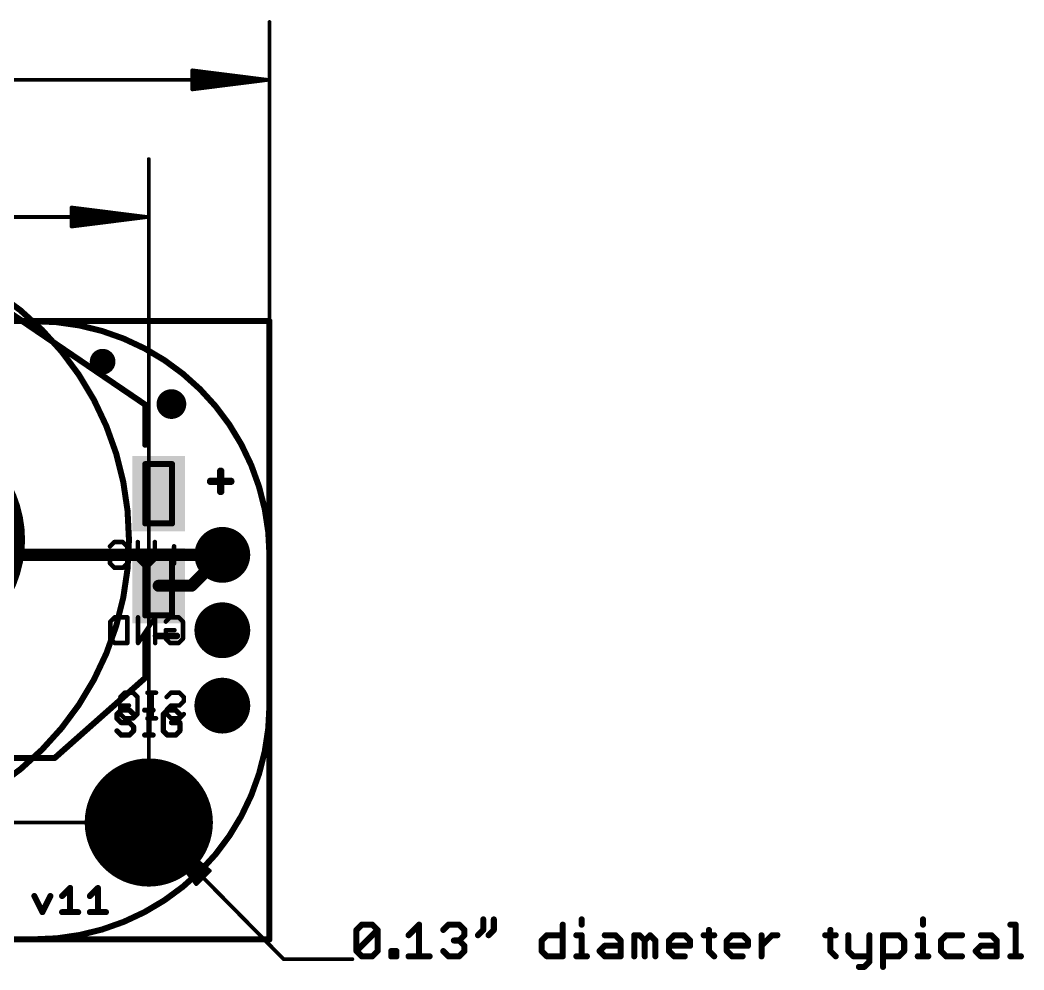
# Model space of a CAD drawing. Extents: x -53 to 61, y -36 to 25.
# Drawn here: x 17.76 to 51.57, y -11.44 to 20.56 of the extents above; entities that cross this region are included whole.
import ezdxf

# ---------------------------------------------------------------- set-up
doc = ezdxf.new("R2010")
doc.units = 0
for name, color, linetype in [('1', 12, 'CONTINUOUS'), ('16', 132, 'CONTINUOUS'), ('17', 110, 'CONTINUOUS'), ('18', 110, 'CONTINUOUS'), ('20', 53, 'CONTINUOUS'), ('21', 41, 'CONTINUOUS'), ('22', 40, 'CONTINUOUS'), ('23', 53, 'CONTINUOUS'), ('47', 253, 'CONTINUOUS'), ('51', 53, 'CONTINUOUS')]:
    doc.layers.add(name, color=color, linetype=linetype)

# ---------------------------------------------------------------- blocks, each defined once
blk = doc.blocks.new('RECT')
blk.add_solid([(-0.5, -0.5), (0.5, -0.5), (-0.5, 0.5), (0.5, 0.5)])
blk = doc.blocks.new('RECT2080000X1280000R100')
at = {"const_width": 4}
blk.add_lwpolyline([(4.5, 0), (4.5, 0, 0.4142), (2.5, 2), (-2.5, 2, 0.4142), (-4.5, 0), (-4.5, 0, 0.4142), (-2.5, -2), (2.5, -2, 0.4142)], format="xyb", close=True, dxfattribs=at)
blk.add_solid([(-2.5254, -0.0254), (2.5254, -0.0254), (-2.5254, 0.0254), (2.5254, 0.0254)])
blk = doc.blocks.new('PIE')
at = {"const_width": 0.5}
blk.add_lwpolyline([(0, -0.25, 1), (0, 0.25, 1), (0, -0.25)], format="xyb", dxfattribs=at)
blk = doc.blocks.new('ROUNDP')
at = {"const_width": 0.5}
blk.add_lwpolyline([(0, -0.25, 1), (0, 0.25, 1), (0, -0.25)], format="xyb", dxfattribs=at)
blk = doc.blocks.new('ROUNDV')
at = {"const_width": 0.5}
blk.add_lwpolyline([(0, -0.25, 1), (0, 0.25, 1), (0, -0.25)], format="xyb", dxfattribs=at)

msp = doc.modelspace()

# ---------------------------------------------------------------- linework, layer by layer
at = {"layer": '1'}
for points, const_width in [([(26.162, 10.414), (-26.162, 10.414)], 0.2032), ([(26.162, -10.414), (26.162, 10.414)], 0.2032), ([(23.5325, 1.498), (24.5745, 2.54)], 0.4064), ([(22.43, 1.498), (23.5325, 1.498)], 0.4064), ([(19.1776, -8.9541), (19.4488, -8.6829)], 0.2032), ([(19.4488, -8.6829), (19.4488, -9.4964)], 0.2032), ([(20.1131, -8.9541), (20.3843, -8.6829)], 0.2032), ([(20.3843, -8.6829), (20.3843, -9.4964)], 0.2032), ([(18.2421, -8.9541), (18.5133, -9.4964)], 0.2032), ([(18.5133, -9.4964), (18.7844, -8.9541)], 0.2032), ([(19.1776, -9.4964), (19.7199, -9.4964)], 0.2032), ([(20.1131, -9.4964), (20.6555, -9.4964)], 0.2032), ([(-26.162, -10.414), (26.162, -10.414)], 0.2032)]:
    msp.add_lwpolyline(points, dxfattribs=dict(at, const_width=const_width))
for points, const_width in [([(26.2128, 10.414, 1), (26.1112, 10.414)], 0.1016), ([(26.162, 10.3632, 1), (26.162, 10.4648)], 0.1016), ([(24.6463, 2.4682, 1), (24.5027, 2.6118)], 0.2032), ([(22.43, 1.5996, 1), (22.43, 1.3964)], 0.2032), ([(23.5325, 1.3964, 1), (23.5325, 1.5996)], 0.2032), ([(23.4607, 1.5698, 1), (23.6043, 1.4262)], 0.2032), ([(19.4996, -8.6829, 1), (19.398, -8.6829)], 0.1016), ([(19.4847, -8.7188, 1), (19.4129, -8.647)], 0.1016), ([(20.4351, -8.6829, 1), (20.3335, -8.6829)], 0.1016), ([(20.4202, -8.7188, 1), (20.3484, -8.647)], 0.1016), ([(18.2875, -8.9314, 1), (18.1967, -8.9768)], 0.1016), ([(18.8299, -8.9768, 1), (18.739, -8.9314)], 0.1016), ([(19.1417, -8.9182, 1), (19.2135, -8.99)], 0.1016), ([(20.0772, -8.9182, 1), (20.1491, -8.99)], 0.1016), ([(18.4678, -9.4737, 1), (18.5587, -9.5191)], 0.1016), ([(18.4678, -9.5191, 1), (18.5587, -9.4737)], 0.1016), ([(19.1776, -9.4456, 1), (19.1776, -9.5472)], 0.1016), ([(19.398, -9.4964, 1), (19.4996, -9.4964)], 0.1016), ([(19.7199, -9.5472, 1), (19.7199, -9.4456)], 0.1016), ([(20.1131, -9.4456, 1), (20.1131, -9.5472)], 0.1016), ([(20.3335, -9.4964, 1), (20.4351, -9.4964)], 0.1016), ([(20.6555, -9.5472, 1), (20.6555, -9.4456)], 0.1016), ([(26.1112, -10.414, 1), (26.2128, -10.414)], 0.1016), ([(26.162, -10.4648, 1), (26.162, -10.3632)], 0.1016)]:
    msp.add_lwpolyline(points, format="xyb", dxfattribs=dict(at, const_width=const_width))
at = {"layer": '16'}
for points, const_width in [([(26.162, 10.414), (-26.162, 10.414)], 0.2032), ([(26.162, -10.414), (26.162, 10.414)], 0.2032), ([(-21.16, 2.54), (24.5745, 2.54)], 0.4064), ([(-26.162, -10.414), (26.162, -10.414)], 0.2032)]:
    msp.add_lwpolyline(points, dxfattribs=dict(at, const_width=const_width))
for points, const_width in [([(26.2128, 10.414, 1), (26.1112, 10.414)], 0.1016), ([(26.162, 10.3632, 1), (26.162, 10.4648)], 0.1016), ([(24.5745, 2.4384, 1), (24.5745, 2.6416)], 0.2032), ([(26.1112, -10.414, 1), (26.2128, -10.414)], 0.1016), ([(26.162, -10.4648, 1), (26.162, -10.3632)], 0.1016)]:
    msp.add_lwpolyline(points, format="xyb", dxfattribs=dict(at, const_width=const_width))
at = {"layer": '20', "const_width": 0.2032}
for points in [[(-18.2245, 10.414), (18.2245, 10.414)], [(26.162, 2.54), (26.162, -2.54)], [(-18.2245, -10.414), (18.2245, -10.414)]]:
    msp.add_lwpolyline(points, dxfattribs=at)
at = {"layer": '20'}
for points, const_width in [([(26.162, 2.54, 0.4142), (18.2245, 10.414)], 0.2032), ([(18.2243, 10.4648, 1), (18.2247, 10.3632)], 0.1016), ([(18.2245, 10.3632, 1), (18.2245, 10.4648)], 0.1016), ([(26.2128, 2.54, 1), (26.1112, 2.54)], 0.1016), ([(26.1112, 2.5398, 1), (26.2128, 2.5402)], 0.1016), ([(18.2245, -10.414, 0.4142), (26.162, -2.54)], 0.2032), ([(26.2128, -2.5402, 1), (26.1112, -2.5398)], 0.1016), ([(26.1112, -2.54, 1), (26.2128, -2.54)], 0.1016), ([(18.2247, -10.3632, 1), (18.2243, -10.4648)], 0.1016), ([(18.2245, -10.4648, 1), (18.2245, -10.3632)], 0.1016)]:
    msp.add_lwpolyline(points, format="xyb", dxfattribs=dict(at, const_width=const_width))
msp.add_circle((22.098, -6.477), 1.651, dxfattribs=at)
at = {"layer": '21'}
for points, const_width in [([(16.98, 10.998), (21.98, 7.598)], 0.2032), ([(21.98, 7.598), (21.98, 6.248)], 0.2032), ([(24.5193, 5.3559), (24.5193, 4.678)], 0.254), ([(24.1803, 5.0169), (24.8582, 5.0169)], 0.254), ([(21.98, -0.152), (21.98, -1.602)], 0.2032), ([(22.3447, -0.1901), (23.0395, -0.1901)], 0.2286), ([(18.93, -4.302), (21.98, -1.602)], 0.2032), ([(21.1655, -2.6917), (21.0257, -2.8315)], 0.1778), ([(21.4451, -2.6917), (21.1655, -2.6917)], 0.1778), ([(21.585, -2.8315), (21.4451, -2.6917)], 0.1778), ([(21.9612, -2.6917), (22.2408, -2.6917)], 0.1778), ([(22.101, -3.5306), (22.101, -2.6917)], 0.1778), ([(22.7247, -2.6917), (22.5849, -2.8315)], 0.1778), ([(23.0043, -2.6917), (22.7247, -2.6917)], 0.1778), ([(23.1442, -2.8315), (23.0043, -2.6917)], 0.1778), ([(21.0257, -2.8315), (21.0257, -2.9713)], 0.1778), ([(21.0257, -2.9713), (21.1655, -3.1111)], 0.1778), ([(21.1655, -3.1111), (21.4451, -3.1111)], 0.1778), ([(21.4451, -3.1111), (21.585, -3.251)], 0.1778), ([(22.5849, -2.8315), (22.5849, -3.3908)], 0.1778), ([(23.1442, -3.1111), (22.8645, -3.1111)], 0.1778), ([(23.1442, -3.3908), (23.1442, -3.1111)], 0.1778), ([(21.1655, -3.5306), (21.0257, -3.3908)], 0.1778), ([(21.585, -3.3908), (21.4451, -3.5306)], 0.1778), ([(21.585, -3.251), (21.585, -3.3908)], 0.1778), ([(22.5849, -3.3908), (22.7247, -3.5306)], 0.1778), ([(23.0043, -3.5306), (23.1442, -3.3908)], 0.1778), ([(21.4451, -3.5306), (21.1655, -3.5306)], 0.1778), ([(21.9612, -3.5306), (22.2408, -3.5306)], 0.1778), ([(22.7247, -3.5306), (23.0043, -3.5306)], 0.1778), ([(18.93, -4.302), (3.93, -4.302)], 0.2032)]:
    msp.add_lwpolyline(points, dxfattribs=dict(at, const_width=const_width))
for points, const_width in [([(22.0308, 7.598, 1), (21.9292, 7.598)], 0.1016), ([(21.9514, 7.556, 1), (22.0086, 7.64)], 0.1016), ([(21.9292, 6.248, 1), (22.0308, 6.248)], 0.1016), ([(24.5828, 5.3559, 1), (24.4558, 5.3559)], 0.127), ([(24.1803, 5.0804, 1), (24.1803, 4.9534)], 0.127), ([(24.8582, 4.9534, 1), (24.8582, 5.0804)], 0.127), ([(24.4558, 4.678, 1), (24.5828, 4.678)], 0.127), ([(22.0308, -0.152, 1), (21.9292, -0.152)], 0.1016), ([(22.3447, -0.1329, 1), (22.3447, -0.2472)], 0.1143), ([(23.0395, -0.2472, 1), (23.0395, -0.1329)], 0.1143), ([(21.9292, -1.602, 1), (22.0308, -1.602)], 0.1016), ([(22.0137, -1.64, 1), (21.9463, -1.564)], 0.1016), ([(21.1655, -2.6472, 1), (21.1655, -2.7361)], 0.0889), ([(21.1969, -2.7231, 1), (21.1341, -2.6603)], 0.0889), ([(21.4766, -2.6603, 1), (21.4137, -2.7231)], 0.0889), ([(21.4451, -2.7361, 1), (21.4451, -2.6472)], 0.0889), ([(21.9612, -2.6472, 1), (21.9612, -2.7361)], 0.0889), ([(22.1455, -2.6917, 1), (22.0566, -2.6917)], 0.0889), ([(22.2408, -2.7361, 1), (22.2408, -2.6472)], 0.0889), ([(22.7247, -2.6472, 1), (22.7247, -2.7361)], 0.0889), ([(22.7561, -2.7231, 1), (22.6933, -2.6603)], 0.0889), ([(23.0358, -2.6603, 1), (22.9729, -2.7231)], 0.0889), ([(23.0043, -2.7361, 1), (23.0043, -2.6472)], 0.0889), ([(21.0701, -2.8315, 1), (20.9812, -2.8315)], 0.0889), ([(20.9812, -2.9713, 1), (21.0701, -2.9713)], 0.0889), ([(20.9943, -2.8001, 1), (21.0571, -2.8629)], 0.0889), ([(21.0571, -2.9399, 1), (20.9943, -3.0028)], 0.0889), ([(21.1655, -3.0667, 1), (21.1655, -3.1556)], 0.0889), ([(21.1341, -3.1426, 1), (21.1969, -3.0797)], 0.0889), ([(21.4766, -3.0797, 1), (21.4137, -3.1426)], 0.0889), ([(21.4451, -3.1556, 1), (21.4451, -3.0667)], 0.0889), ([(21.5535, -2.8629, 1), (21.6164, -2.8001)], 0.0889), ([(22.6293, -2.8315, 1), (22.5404, -2.8315)], 0.0889), ([(22.5534, -2.8001, 1), (22.6163, -2.8629)], 0.0889), ([(22.8645, -3.0667, 1), (22.8645, -3.1556)], 0.0889), ([(23.1886, -3.1111, 1), (23.0997, -3.1111)], 0.0889), ([(23.1127, -2.8629, 1), (23.1756, -2.8001)], 0.0889), ([(23.1442, -3.1556, 1), (23.1442, -3.0667)], 0.0889), ([(21.0571, -3.3594, 1), (20.9943, -3.4222)], 0.0889), ([(21.6294, -3.251, 1), (21.5405, -3.251)], 0.0889), ([(21.5405, -3.3908, 1), (21.6294, -3.3908)], 0.0889), ([(21.5535, -3.2824, 1), (21.6164, -3.2195)], 0.0889), ([(21.6164, -3.4222, 1), (21.5535, -3.3594)], 0.0889), ([(22.6163, -3.3594, 1), (22.5534, -3.4222)], 0.0889), ([(22.5404, -3.3908, 1), (22.6293, -3.3908)], 0.0889), ([(23.0997, -3.3908, 1), (23.1886, -3.3908)], 0.0889), ([(23.1756, -3.4222, 1), (23.1127, -3.3594)], 0.0889), ([(21.1655, -3.4862, 1), (21.1655, -3.5751)], 0.0889), ([(21.1341, -3.562, 1), (21.1969, -3.4992)], 0.0889), ([(21.4137, -3.4992, 1), (21.4766, -3.562)], 0.0889), ([(21.4451, -3.5751, 1), (21.4451, -3.4862)], 0.0889), ([(21.9612, -3.4862, 1), (21.9612, -3.5751)], 0.0889), ([(22.0566, -3.5306, 1), (22.1455, -3.5306)], 0.0889), ([(22.2408, -3.5751, 1), (22.2408, -3.4862)], 0.0889), ([(22.7247, -3.4862, 1), (22.7247, -3.5751)], 0.0889), ([(22.6933, -3.562, 1), (22.7561, -3.4992)], 0.0889), ([(22.9729, -3.4992, 1), (23.0358, -3.562)], 0.0889), ([(23.0043, -3.5751, 1), (23.0043, -3.4862)], 0.0889), ([(18.8963, -4.264, 1), (18.9637, -4.34)], 0.1016), ([(18.93, -4.3528, 1), (18.93, -4.2512)], 0.1016)]:
    msp.add_lwpolyline(points, format="xyb", dxfattribs=dict(at, const_width=const_width))
at = {"layer": '22', "const_width": 0.1524}
for points in [[(20.7908, 2.827), (20.9348, 2.9711)], [(20.9348, 2.9711), (21.2229, 2.9711)], [(21.2229, 2.9711), (21.367, 2.827)], [(21.7263, 2.3949), (21.7263, 2.9711)], [(22.3025, 2.9711), (22.3025, 2.3949)], [(21.367, 2.683), (21.2229, 2.5389)], [(21.367, 2.827), (21.367, 2.683)], [(22.9499, 2.827), (22.9499, 2.2508)], [(20.9348, 2.5389), (20.7908, 2.3949)], [(20.7908, 2.3949), (20.7908, 2.2508)], [(21.2229, 2.5389), (20.9348, 2.5389)], [(22.0144, 2.1067), (21.7263, 2.3949)], [(22.3025, 2.3949), (22.0144, 2.1067)], [(23.238, 2.5389), (22.6618, 2.5389)], [(20.7908, 2.2508), (20.9348, 2.1067)], [(20.9348, 2.1067), (21.2229, 2.1067)], [(21.2229, 2.1067), (21.367, 2.2508)], [(20.8008, 0.2904), (20.9449, 0.4345)], [(20.8008, -0.2858), (20.8008, 0.2904)], [(20.9449, 0.4345), (21.377, 0.4345)], [(21.377, 0.4345), (21.377, -0.4299)], [(22.3125, 0.4345), (21.7363, -0.4299)], [(21.7363, -0.4299), (21.7363, 0.4345)], [(22.3125, -0.4299), (22.3125, 0.4345)], [(22.6718, 0.2904), (22.8159, 0.4345)], [(22.8159, 0.4345), (23.104, 0.4345)], [(23.104, 0.4345), (23.2481, 0.2904)], [(23.2481, 0.2904), (23.2481, -0.2858)], [(22.6718, -0.2858), (22.6718, 0.0023)], [(22.6718, 0.0023), (22.96, 0.0023)], [(20.9449, -0.4299), (20.8008, -0.2858)], [(22.8159, -0.4299), (22.6718, -0.2858)], [(23.2481, -0.2858), (23.104, -0.4299)], [(21.377, -0.4299), (20.9449, -0.4299)], [(23.104, -0.4299), (22.8159, -0.4299)], [(21.1408, -2.2484), (21.2849, -2.1043)], [(21.2849, -2.1043), (21.573, -2.1043)], [(21.573, -2.1043), (21.7171, -2.2484)], [(22.3407, -2.1043), (22.0526, -2.1043)], [(22.1967, -2.9687), (22.1967, -2.1043)], [(22.7, -2.2484), (22.8441, -2.1043)], [(22.8441, -2.1043), (23.1322, -2.1043)], [(23.1322, -2.1043), (23.2763, -2.2484)], [(21.7171, -2.2484), (21.7171, -2.8246)], [(23.2763, -2.3925), (23.1322, -2.5365)], [(23.2763, -2.2484), (23.2763, -2.3925)], [(21.1408, -2.8246), (21.1408, -2.5365)], [(21.1408, -2.5365), (21.4289, -2.5365)], [(22.8441, -2.5365), (22.7, -2.6806)], [(22.7, -2.6806), (22.7, -2.8246)], [(23.1322, -2.5365), (22.8441, -2.5365)], [(21.2849, -2.9687), (21.1408, -2.8246)], [(21.573, -2.9687), (21.2849, -2.9687)], [(21.7171, -2.8246), (21.573, -2.9687)], [(22.3407, -2.9687), (22.0526, -2.9687)], [(22.7, -2.8246), (22.8441, -2.9687)], [(22.8441, -2.9687), (23.1322, -2.9687)], [(23.1322, -2.9687), (23.2763, -2.8246)]]:
    msp.add_lwpolyline(points, dxfattribs=at)
at = {"layer": '22', "const_width": 0.0762}
for points in [[(20.9348, 3.0092, 1), (20.9348, 2.933)], [(20.9618, 2.9441, 1), (20.9079, 2.998)], [(21.2499, 2.998, 1), (21.196, 2.9441)], [(21.2229, 2.933, 1), (21.2229, 3.0092)], [(21.7644, 2.9711, 1), (21.6882, 2.9711)], [(22.3406, 2.9711, 1), (22.2644, 2.9711)], [(20.7638, 2.854, 1), (20.8177, 2.8001)], [(21.4051, 2.827, 1), (21.3289, 2.827)], [(21.3289, 2.683, 1), (21.4051, 2.683)], [(21.34, 2.8001, 1), (21.3939, 2.854)], [(21.3939, 2.656, 1), (21.34, 2.7099)], [(22.988, 2.827, 1), (22.9118, 2.827)], [(20.7638, 2.4218, 1), (20.8177, 2.3679)], [(20.8289, 2.3949, 1), (20.7527, 2.3949)], [(20.9348, 2.577, 1), (20.9348, 2.5008)], [(20.9618, 2.512, 1), (20.9079, 2.5659)], [(21.196, 2.5659, 1), (21.2499, 2.512)], [(21.2229, 2.5008, 1), (21.2229, 2.577)], [(21.7532, 2.4218, 1), (21.6993, 2.3679)], [(21.6882, 2.3949, 1), (21.7644, 2.3949)], [(22.2644, 2.3949, 1), (22.3406, 2.3949)], [(22.3294, 2.3679, 1), (22.2756, 2.4218)], [(22.6618, 2.577, 1), (22.6618, 2.5008)], [(23.238, 2.5008, 1), (23.238, 2.577)], [(20.8177, 2.2777, 1), (20.7638, 2.2239)], [(20.7527, 2.2508, 1), (20.8289, 2.2508)], [(20.9348, 2.1448, 1), (20.9348, 2.0686)], [(20.9079, 2.0798, 1), (20.9618, 2.1337)], [(21.196, 2.1337, 1), (21.2499, 2.0798)], [(21.2229, 2.0686, 1), (21.2229, 2.1448)], [(21.3939, 2.2239, 1), (21.34, 2.2777)], [(21.9874, 2.1337, 1), (22.0413, 2.0798)], [(21.9874, 2.0798, 1), (22.0413, 2.1337)], [(22.9118, 2.2508, 1), (22.988, 2.2508)], [(20.8389, 0.2904, 1), (20.7627, 0.2904)], [(20.7739, 0.3174, 1), (20.8277, 0.2635)], [(20.9449, 0.4726, 1), (20.9449, 0.3964)], [(20.9718, 0.4075, 1), (20.9179, 0.4614)], [(21.4151, 0.4345, 1), (21.3389, 0.4345)], [(21.377, 0.3964, 1), (21.377, 0.4726)], [(21.7744, 0.4345, 1), (21.6982, 0.4345)], [(22.3506, 0.4345, 1), (22.2744, 0.4345)], [(22.3442, 0.4133, 1), (22.2808, 0.4556)], [(22.6449, 0.3174, 1), (22.6988, 0.2635)], [(22.8159, 0.4726, 1), (22.8159, 0.3964)], [(22.8428, 0.4075, 1), (22.789, 0.4614)], [(23.1309, 0.4614, 1), (23.0771, 0.4075)], [(23.104, 0.3964, 1), (23.104, 0.4726)], [(23.2862, 0.2904, 1), (23.21, 0.2904)], [(23.2211, 0.2635, 1), (23.275, 0.3174)], [(22.7099, 0.0023, 1), (22.6337, 0.0023)], [(22.6718, 0.0404, 1), (22.6718, -0.0358)], [(22.96, -0.0358, 1), (22.96, 0.0404)], [(20.7627, -0.2858, 1), (20.8389, -0.2858)], [(20.8277, -0.2589, 1), (20.7739, -0.3127)], [(22.6337, -0.2858, 1), (22.7099, -0.2858)], [(22.6988, -0.2589, 1), (22.6449, -0.3127)], [(23.21, -0.2858, 1), (23.2862, -0.2858)], [(23.275, -0.3127, 1), (23.2211, -0.2589)], [(20.9449, -0.3918, 1), (20.9449, -0.468)], [(20.9179, -0.4568, 1), (20.9718, -0.4029)], [(21.3389, -0.4299, 1), (21.4151, -0.4299)], [(21.377, -0.468, 1), (21.377, -0.3918)], [(21.7046, -0.4087, 1), (21.768, -0.451)], [(21.6982, -0.4299, 1), (21.7744, -0.4299)], [(22.2744, -0.4299, 1), (22.3506, -0.4299)], [(22.8159, -0.3918, 1), (22.8159, -0.468)], [(22.789, -0.4568, 1), (22.8428, -0.4029)], [(23.0771, -0.4029, 1), (23.1309, -0.4568)], [(23.104, -0.468, 1), (23.104, -0.3918)], [(21.2849, -2.0662, 1), (21.2849, -2.1424)], [(21.3118, -2.1313, 1), (21.2579, -2.0774)], [(21.5999, -2.0774, 1), (21.5461, -2.1313)], [(21.573, -2.1424, 1), (21.573, -2.0662)], [(22.0526, -2.0662, 1), (22.0526, -2.1424)], [(22.2348, -2.1043, 1), (22.1586, -2.1043)], [(22.3407, -2.1424, 1), (22.3407, -2.0662)], [(22.8441, -2.0662, 1), (22.8441, -2.1424)], [(22.871, -2.1313, 1), (22.8171, -2.0774)], [(23.1591, -2.0774, 1), (23.1053, -2.1313)], [(23.1322, -2.1424, 1), (23.1322, -2.0662)], [(21.1139, -2.2215, 1), (21.1678, -2.2753)], [(21.7552, -2.2484, 1), (21.679, -2.2484)], [(21.6901, -2.2753, 1), (21.744, -2.2215)], [(22.6731, -2.2215, 1), (22.727, -2.2753)], [(23.3144, -2.2484, 1), (23.2382, -2.2484)], [(23.2382, -2.3925, 1), (23.3144, -2.3925)], [(23.2493, -2.2753, 1), (23.3032, -2.2215)], [(23.3032, -2.4194, 1), (23.2493, -2.3655)], [(21.1789, -2.5365, 1), (21.1027, -2.5365)], [(21.1408, -2.4984, 1), (21.1408, -2.5746)], [(21.4289, -2.5746, 1), (21.4289, -2.4984)], [(22.7381, -2.6806, 1), (22.6619, -2.6806)], [(22.6731, -2.6536, 1), (22.727, -2.7075)], [(22.8441, -2.4984, 1), (22.8441, -2.5746)], [(22.871, -2.5635, 1), (22.8171, -2.5096)], [(23.1053, -2.5096, 1), (23.1591, -2.5635)], [(23.1322, -2.5746, 1), (23.1322, -2.4984)], [(21.1678, -2.7977, 1), (21.1139, -2.8516)], [(21.1027, -2.8246, 1), (21.1789, -2.8246)], [(21.2849, -2.9306, 1), (21.2849, -3.0068)], [(21.2579, -2.9956, 1), (21.3118, -2.9417)], [(21.5461, -2.9417, 1), (21.5999, -2.9956)], [(21.573, -3.0068, 1), (21.573, -2.9306)], [(21.679, -2.8246, 1), (21.7552, -2.8246)], [(21.744, -2.8516, 1), (21.6901, -2.7977)], [(22.0526, -2.9306, 1), (22.0526, -3.0068)], [(22.1586, -2.9687, 1), (22.2348, -2.9687)], [(22.3407, -3.0068, 1), (22.3407, -2.9306)], [(22.727, -2.7977, 1), (22.6731, -2.8516)], [(22.6619, -2.8246, 1), (22.7381, -2.8246)], [(22.8441, -2.9306, 1), (22.8441, -3.0068)], [(22.8171, -2.9956, 1), (22.871, -2.9417)], [(23.1053, -2.9417, 1), (23.1591, -2.9956)], [(23.1322, -3.0068, 1), (23.1322, -2.9306)], [(23.3032, -2.8516, 1), (23.2493, -2.7977)]]:
    msp.add_lwpolyline(points, format="xyb", dxfattribs=at)
at = {"layer": '23'}
for p in [(22.86, 7.62), (24.5745, 2.54), (22.098, -6.477)]:
    msp.add_point(p, dxfattribs=at)
at = {"layer": '47'}
for points, const_width in [([(26.162, 2.286), (26.162, 20.492)], 0.13), ([(-26.097, 18.542), (26.097, 18.542)], 0.13), ([(26.097, 18.542), (23.562, 18.8612)], 0.13), ([(23.562, 18.8612), (23.562, 18.2228)], 0.13), ([(26.097, 18.542), (23.562, 18.802)], 0.13), ([(26.097, 18.542), (23.562, 18.672)], 0.13), ([(23.562, 18.2228), (26.097, 18.542)], 0.13), ([(23.562, 18.412), (26.097, 18.542)], 0.13), ([(23.562, 18.282), (26.097, 18.542)], 0.13), ([(22.098, -6.477), (22.098, 15.8717)], 0.13), ([(22.033, 13.9217), (19.498, 14.241)], 0.13), ([(19.498, 14.241), (19.498, 13.6025)], 0.13), ([(22.033, 13.9217), (19.498, 14.1817)], 0.13), ([(-22.033, 13.9217), (22.033, 13.9217)], 0.13), ([(22.033, 13.9217), (19.498, 14.0517)], 0.13), ([(19.498, 13.6025), (22.033, 13.9217)], 0.13), ([(19.498, 13.7917), (22.033, 13.9217)], 0.13), ([(19.498, 13.6617), (22.033, 13.9217)], 0.13), ([(22.098, -6.477), (-30.144, -6.477)], 0.13), ([(22.098, -6.477), (26.6383, -11.0808)], 0.13), ([(22.098, -6.477), (24.151, -8.104)], 0.13), ([(23.6964, -8.5524), (22.098, -6.477)], 0.13), ([(22.098, -6.477), (24.0162, -8.2369)], 0.13), ([(23.8311, -8.4195), (22.098, -6.477)], 0.13), ([(22.098, -6.477), (24.1088, -8.1456)], 0.13), ([(23.7385, -8.5108), (22.098, -6.477)], 0.13), ([(24.151, -8.104), (23.6964, -8.5524)], 0.13), ([(33.3635, -9.7406), (33.3635, -10.0965)], 0.2032), ([(33.7194, -9.7406), (33.7194, -10.0965)], 0.2032), ([(36.6768, -9.7406), (36.6768, -9.9185)], 0.2032), ([(48.1758, -9.7406), (48.1758, -9.9185)], 0.2032), ([(29.0927, -10.0965), (29.2706, -9.9185)], 0.2032), ([(29.0927, -10.8083), (29.0927, -10.0965)], 0.2032), ([(29.0927, -10.8083), (29.8045, -10.0965)], 0.2032), ([(29.2706, -9.9185), (29.6265, -9.9185)], 0.2032), ([(29.6265, -9.9185), (29.8045, -10.0965)], 0.2032), ([(29.8045, -10.0965), (29.8045, -10.8083)], 0.2032), ([(30.8467, -10.2745), (31.2027, -9.9185)], 0.2032), ([(31.2027, -9.9185), (31.2027, -10.9863)], 0.2032), ([(32.0161, -10.0965), (32.1941, -9.9185)], 0.2032), ([(32.1941, -9.9185), (32.55, -9.9185)], 0.2032), ([(32.55, -9.9185), (32.7279, -10.0965)], 0.2032), ([(32.7279, -10.0965), (32.7279, -10.2745)], 0.2032), ([(33.3635, -10.0965), (33.1855, -10.2745)], 0.2032), ([(33.7194, -10.0965), (33.5414, -10.2745)], 0.2032), ([(36.0412, -9.9185), (36.0412, -10.9863)], 0.2032), ([(40.9646, -10.0965), (40.9646, -10.8083)], 0.2032), ([(45.0575, -10.0965), (45.0575, -10.8083)], 0.2032), ([(51.1163, -9.9185), (51.2942, -9.9185)], 0.2032), ([(51.2942, -9.9185), (51.2942, -10.9863)], 0.2032), ([(32.55, -10.4524), (32.372, -10.4524)], 0.2032), ([(32.7279, -10.2745), (32.55, -10.4524)], 0.2032), ([(32.55, -10.4524), (32.7279, -10.6304)], 0.2032), ([(35.3294, -10.4524), (35.5074, -10.2745)], 0.2032), ([(35.3294, -10.8083), (35.3294, -10.4524)], 0.2032), ([(35.5074, -10.2745), (36.0412, -10.2745)], 0.2032), ([(36.4988, -10.2745), (36.6768, -10.2745)], 0.2032), ([(36.6768, -10.2745), (36.6768, -10.9863)], 0.2032), ([(37.4564, -10.2745), (37.8123, -10.2745)], 0.2032), ([(37.8123, -10.2745), (37.9902, -10.4524)], 0.2032), ([(37.9902, -10.4524), (37.9902, -10.9863)], 0.2032), ([(38.4478, -10.9863), (38.4478, -10.2745)], 0.2032), ([(38.4478, -10.2745), (38.6258, -10.2745)], 0.2032), ([(38.6258, -10.2745), (38.8037, -10.4524)], 0.2032), ([(38.8037, -10.4524), (38.9817, -10.2745)], 0.2032), ([(38.8037, -10.4524), (38.8037, -10.9863)], 0.2032), ([(38.9817, -10.2745), (39.1596, -10.4524)], 0.2032), ([(39.1596, -10.4524), (39.1596, -10.9863)], 0.2032), ([(39.6172, -10.4524), (39.7952, -10.2745)], 0.2032), ([(39.6172, -10.8083), (39.6172, -10.4524)], 0.2032), ([(39.7952, -10.2745), (40.1511, -10.2745)], 0.2032), ([(40.1511, -10.2745), (40.329, -10.4524)], 0.2032), ([(40.329, -10.4524), (40.329, -10.6304)], 0.2032), ([(40.7866, -10.2745), (41.1425, -10.2745)], 0.2032), ([(41.5662, -10.4524), (41.7442, -10.2745)], 0.2032), ([(41.5662, -10.8083), (41.5662, -10.4524)], 0.2032), ([(41.7442, -10.2745), (42.1001, -10.2745)], 0.2032), ([(42.1001, -10.2745), (42.278, -10.4524)], 0.2032), ([(42.278, -10.4524), (42.278, -10.6304)], 0.2032), ([(42.7356, -10.9863), (42.7356, -10.2745)], 0.2032), ([(42.7356, -10.6304), (43.0915, -10.2745)], 0.2032), ([(43.0915, -10.2745), (43.2695, -10.2745)], 0.2032), ([(44.8795, -10.2745), (45.2354, -10.2745)], 0.2032), ([(45.6591, -10.2745), (45.6591, -10.8083)], 0.2032), ([(46.3709, -10.2745), (46.3709, -11.1642)], 0.2032), ([(46.8285, -11.3422), (46.8285, -10.2745)], 0.2032), ([(46.8285, -10.2745), (47.3624, -10.2745)], 0.2032), ([(47.3624, -10.2745), (47.5403, -10.4524)], 0.2032), ([(47.5403, -10.4524), (47.5403, -10.8083)], 0.2032), ([(47.9979, -10.2745), (48.1758, -10.2745)], 0.2032), ([(48.1758, -10.2745), (48.1758, -10.9863)], 0.2032), ([(48.9554, -10.2745), (48.7775, -10.4524)], 0.2032), ([(48.7775, -10.4524), (48.7775, -10.8083)], 0.2032), ([(49.4893, -10.2745), (48.9554, -10.2745)], 0.2032), ([(50.1248, -10.2745), (50.4807, -10.2745)], 0.2032), ([(50.4807, -10.2745), (50.6587, -10.4524)], 0.2032), ([(50.6587, -10.4524), (50.6587, -10.9863)], 0.2032), ([(29.2706, -10.9863), (29.0927, -10.8083)], 0.2032), ([(29.8045, -10.8083), (29.6265, -10.9863)], 0.2032), ([(30.2621, -10.9863), (30.2621, -10.8083)], 0.2032), ([(30.2621, -10.8083), (30.44, -10.8083)], 0.2032), ([(30.44, -10.8083), (30.44, -10.9863)], 0.2032), ([(32.1941, -10.9863), (32.0161, -10.8083)], 0.2032), ([(32.7279, -10.8083), (32.55, -10.9863)], 0.2032), ([(32.7279, -10.6304), (32.7279, -10.8083)], 0.2032), ([(35.5074, -10.9863), (35.3294, -10.8083)], 0.2032), ([(37.2784, -10.8083), (37.4564, -10.6304)], 0.2032), ([(37.4564, -10.9863), (37.2784, -10.8083)], 0.2032), ([(37.4564, -10.6304), (37.9902, -10.6304)], 0.2032), ([(40.329, -10.6304), (39.6172, -10.6304)], 0.2032), ([(39.7952, -10.9863), (39.6172, -10.8083)], 0.2032), ([(40.9646, -10.8083), (41.1425, -10.9863)], 0.2032), ([(42.278, -10.6304), (41.5662, -10.6304)], 0.2032), ([(41.7442, -10.9863), (41.5662, -10.8083)], 0.2032), ([(45.0575, -10.8083), (45.2354, -10.9863)], 0.2032), ([(45.6591, -10.8083), (45.8371, -10.9863)], 0.2032), ([(47.5403, -10.8083), (47.3624, -10.9863)], 0.2032), ([(48.7775, -10.8083), (48.9554, -10.9863)], 0.2032), ([(49.9469, -10.8083), (50.1248, -10.6304)], 0.2032), ([(50.1248, -10.9863), (49.9469, -10.8083)], 0.2032), ([(50.1248, -10.6304), (50.6587, -10.6304)], 0.2032), ([(26.6383, -11.0808), (28.9535, -11.08)], 0.13), ([(29.6265, -10.9863), (29.2706, -10.9863)], 0.2032), ([(30.44, -10.9863), (30.2621, -10.9863)], 0.2032), ([(30.8467, -10.9863), (31.5586, -10.9863)], 0.2032), ([(32.55, -10.9863), (32.1941, -10.9863)], 0.2032), ([(36.0412, -10.9863), (35.5074, -10.9863)], 0.2032), ([(36.4988, -10.9863), (36.8547, -10.9863)], 0.2032), ([(37.9902, -10.9863), (37.4564, -10.9863)], 0.2032), ([(40.1511, -10.9863), (39.7952, -10.9863)], 0.2032), ([(42.1001, -10.9863), (41.7442, -10.9863)], 0.2032), ([(45.8371, -10.9863), (46.3709, -10.9863)], 0.2032), ([(46.3709, -11.1642), (46.193, -11.3422)], 0.2032), ([(47.3624, -10.9863), (46.8285, -10.9863)], 0.2032), ([(47.9979, -10.9863), (48.3538, -10.9863)], 0.2032), ([(48.9554, -10.9863), (49.4893, -10.9863)], 0.2032), ([(50.6587, -10.9863), (50.1248, -10.9863)], 0.2032), ([(51.1163, -10.9863), (51.4722, -10.9863)], 0.2032), ([(46.193, -11.3422), (46.015, -11.3422)], 0.2032)]:
    msp.add_lwpolyline(points, dxfattribs=dict(at, const_width=const_width))
for points, const_width in [([(26.1945, 20.492, 1), (26.1295, 20.492)], 0.065), ([(23.5661, 18.8935, 1), (23.5579, 18.829)], 0.065), ([(23.5945, 18.8612, 1), (23.5295, 18.8612)], 0.065), ([(23.5653, 18.8343, 1), (23.5587, 18.7697)], 0.065), ([(23.5637, 18.7045, 1), (23.5603, 18.6395)], 0.065), ([(26.1011, 18.5098, 1), (26.0929, 18.5742)], 0.065), ([(26.0929, 18.5098, 1), (26.1011, 18.5742)], 0.065), ([(26.1003, 18.5097, 1), (26.0937, 18.5743)], 0.065), ([(26.0937, 18.5097, 1), (26.1003, 18.5743)], 0.065), ([(26.0953, 18.5095, 1), (26.0987, 18.5745)], 0.065), ([(26.0987, 18.5095, 1), (26.0953, 18.5745)], 0.065), ([(26.097, 18.5095, 1), (26.097, 18.5745)], 0.065), ([(23.5603, 18.4445, 1), (23.5637, 18.3795)], 0.065), ([(23.5587, 18.3143, 1), (23.5653, 18.2497)], 0.065), ([(23.5579, 18.255, 1), (23.5661, 18.1905)], 0.065), ([(23.5295, 18.2228, 1), (23.5945, 18.2228)], 0.065), ([(22.1305, 15.8717, 1), (22.0655, 15.8717)], 0.065), ([(19.5021, 14.2732, 1), (19.4939, 14.2087)], 0.065), ([(19.5305, 14.241, 1), (19.4655, 14.241)], 0.065), ([(19.5013, 14.2141, 1), (19.4947, 14.1494)], 0.065), ([(19.4997, 14.0842, 1), (19.4963, 14.0193)], 0.065), ([(22.0371, 13.8895, 1), (22.0289, 13.954)], 0.065), ([(22.0289, 13.8895, 1), (22.0371, 13.954)], 0.065), ([(22.0363, 13.8894, 1), (22.0297, 13.9541)], 0.065), ([(22.0297, 13.8894, 1), (22.0363, 13.9541)], 0.065), ([(22.0313, 13.8893, 1), (22.0347, 13.9542)], 0.065), ([(22.0347, 13.8893, 1), (22.0313, 13.9542)], 0.065), ([(22.033, 13.8892, 1), (22.033, 13.9542)], 0.065), ([(19.4963, 13.8242, 1), (19.4997, 13.7593)], 0.065), ([(19.4947, 13.6941, 1), (19.5013, 13.6294)], 0.065), ([(19.4939, 13.6347, 1), (19.5021, 13.5703)], 0.065), ([(19.4655, 13.6025, 1), (19.5305, 13.6025)], 0.065), ([(26.1295, 2.286, 1), (26.1945, 2.286)], 0.065), ([(22.1211, -6.4542, 1), (22.0749, -6.4998)], 0.065), ([(22.1182, -6.4515, 1), (22.0778, -6.5025)], 0.065), ([(22.12, -6.4531, 1), (22.076, -6.5009)], 0.065), ([(22.1223, -6.4554, 1), (22.0737, -6.4986)], 0.065), ([(22.1188, -6.452, 1), (22.0772, -6.502)], 0.065), ([(22.1233, -6.4566, 1), (22.0727, -6.4974)], 0.065), ([(22.1237, -6.4572, 1), (22.0723, -6.4968)], 0.065), ([(22.098, -6.5095, 1), (22.098, -6.4445)], 0.065), ([(22.0655, -6.477, 1), (22.1305, -6.477)], 0.065), ([(24.088, -8.1706, 1), (24.1295, -8.1206)], 0.065), ([(24.1738, -8.1272, 1), (24.1281, -8.0809)], 0.065), ([(24.1308, -8.1295, 1), (24.1712, -8.0786)], 0.065), ([(23.8069, -8.4411, 1), (23.8554, -8.3978)], 0.065), ([(23.9943, -8.2609, 1), (24.0382, -8.213)], 0.065), ([(23.6735, -8.5292, 1), (23.7192, -8.5755)], 0.065), ([(23.6706, -8.5722, 1), (23.7221, -8.5325)], 0.065), ([(23.7133, -8.5312, 1), (23.7638, -8.4904)], 0.065), ([(33.4143, -9.7406, 1), (33.3127, -9.7406)], 0.1016), ([(33.7702, -9.7406, 1), (33.6686, -9.7406)], 0.1016), ([(36.7276, -9.7406, 1), (36.626, -9.7406)], 0.1016), ([(48.2266, -9.7406, 1), (48.125, -9.7406)], 0.1016), ([(29.0567, -10.0606, 1), (29.1286, -10.1324)], 0.1016), ([(29.1435, -10.0965, 1), (29.0419, -10.0965)], 0.1016), ([(29.2706, -9.8677, 1), (29.2706, -9.9694)], 0.1016), ([(29.3065, -9.9545, 1), (29.2347, -9.8826)], 0.1016), ([(29.6624, -9.8826, 1), (29.5906, -9.9545)], 0.1016), ([(29.6265, -9.9694, 1), (29.6265, -9.8677)], 0.1016), ([(29.8553, -10.0965, 1), (29.7537, -10.0965)], 0.1016), ([(29.8404, -10.1324, 1), (29.7685, -10.0606)], 0.1016), ([(29.7685, -10.1324, 1), (29.8404, -10.0606)], 0.1016), ([(31.2535, -9.9185, 1), (31.1519, -9.9185)], 0.1016), ([(31.2386, -9.9545, 1), (31.1667, -9.8826)], 0.1016), ([(31.9802, -10.0606, 1), (32.0521, -10.1324)], 0.1016), ([(32.1941, -9.8677, 1), (32.1941, -9.9694)], 0.1016), ([(32.23, -9.9545, 1), (32.1582, -9.8826)], 0.1016), ([(32.5859, -9.8826, 1), (32.5141, -9.9545)], 0.1016), ([(32.55, -9.9694, 1), (32.55, -9.8677)], 0.1016), ([(32.7788, -10.0965, 1), (32.6771, -10.0965)], 0.1016), ([(32.692, -10.1324, 1), (32.7639, -10.0606)], 0.1016), ([(33.3127, -10.0965, 1), (33.4143, -10.0965)], 0.1016), ([(33.3994, -10.1324, 1), (33.3276, -10.0606)], 0.1016), ([(33.6686, -10.0965, 1), (33.7702, -10.0965)], 0.1016), ([(33.7553, -10.1324, 1), (33.6835, -10.0606)], 0.1016), ([(36.092, -9.9185, 1), (35.9904, -9.9185)], 0.1016), ([(36.626, -9.9185, 1), (36.7276, -9.9185)], 0.1016), ([(41.0154, -10.0965, 1), (40.9138, -10.0965)], 0.1016), ([(45.1083, -10.0965, 1), (45.0067, -10.0965)], 0.1016), ([(48.125, -9.9185, 1), (48.2266, -9.9185)], 0.1016), ([(51.1163, -9.8677, 1), (51.1163, -9.9694)], 0.1016), ([(51.345, -9.9185, 1), (51.2434, -9.9185)], 0.1016), ([(51.2942, -9.9694, 1), (51.2942, -9.8677)], 0.1016), ([(30.8108, -10.2385, 1), (30.8827, -10.3104)], 0.1016), ([(32.372, -10.4016, 1), (32.372, -10.5032)], 0.1016), ([(32.5859, -10.4165, 1), (32.5141, -10.4883)], 0.1016), ([(32.5141, -10.4165, 1), (32.5859, -10.4883)], 0.1016), ([(32.55, -10.5032, 1), (32.55, -10.4016)], 0.1016), ([(32.6771, -10.2745, 1), (32.7788, -10.2745)], 0.1016), ([(32.7639, -10.3104, 1), (32.692, -10.2385)], 0.1016), ([(33.1496, -10.2385, 1), (33.2215, -10.3104)], 0.1016), ([(33.5055, -10.2385, 1), (33.5774, -10.3104)], 0.1016), ([(35.3802, -10.4524, 1), (35.2786, -10.4524)], 0.1016), ([(35.2935, -10.4165, 1), (35.3654, -10.4883)], 0.1016), ([(35.5074, -10.2237, 1), (35.5074, -10.3253)], 0.1016), ([(35.5433, -10.3104, 1), (35.4715, -10.2385)], 0.1016), ([(36.0412, -10.3253, 1), (36.0412, -10.2237)], 0.1016), ([(36.4988, -10.2237, 1), (36.4988, -10.3253)], 0.1016), ([(36.7276, -10.2745, 1), (36.626, -10.2745)], 0.1016), ([(36.6768, -10.3253, 1), (36.6768, -10.2237)], 0.1016), ([(37.4564, -10.2237, 1), (37.4564, -10.3253)], 0.1016), ([(37.8482, -10.2385, 1), (37.7764, -10.3104)], 0.1016), ([(37.8123, -10.3253, 1), (37.8123, -10.2237)], 0.1016), ([(38.041, -10.4524, 1), (37.9394, -10.4524)], 0.1016), ([(37.9543, -10.4883, 1), (38.0262, -10.4165)], 0.1016), ([(38.4986, -10.2745, 1), (38.397, -10.2745)], 0.1016), ([(38.4478, -10.2237, 1), (38.4478, -10.3253)], 0.1016), ([(38.6617, -10.2385, 1), (38.5899, -10.3104)], 0.1016), ([(38.6258, -10.3253, 1), (38.6258, -10.2237)], 0.1016), ([(38.8545, -10.4524, 1), (38.7529, -10.4524)], 0.1016), ([(38.7678, -10.4165, 1), (38.8396, -10.4883)], 0.1016), ([(38.7678, -10.4883, 1), (38.8396, -10.4165)], 0.1016), ([(39.0176, -10.2385, 1), (38.9458, -10.3104)], 0.1016), ([(39.0176, -10.3104, 1), (38.9458, -10.2385)], 0.1016), ([(39.2104, -10.4524, 1), (39.1088, -10.4524)], 0.1016), ([(39.1237, -10.4883, 1), (39.1956, -10.4165)], 0.1016), ([(39.668, -10.4524, 1), (39.5664, -10.4524)], 0.1016), ([(39.5813, -10.4165, 1), (39.6531, -10.4883)], 0.1016), ([(39.7952, -10.2237, 1), (39.7952, -10.3253)], 0.1016), ([(39.8311, -10.3104, 1), (39.7593, -10.2385)], 0.1016), ([(40.187, -10.2385, 1), (40.1152, -10.3104)], 0.1016), ([(40.1511, -10.3253, 1), (40.1511, -10.2237)], 0.1016), ([(40.3798, -10.4524, 1), (40.2782, -10.4524)], 0.1016), ([(40.2931, -10.4883, 1), (40.3649, -10.4165)], 0.1016), ([(40.7866, -10.2237, 1), (40.7866, -10.3253)], 0.1016), ([(41.1425, -10.3253, 1), (41.1425, -10.2237)], 0.1016), ([(41.617, -10.4524, 1), (41.5154, -10.4524)], 0.1016), ([(41.5303, -10.4165, 1), (41.6021, -10.4883)], 0.1016), ([(41.7442, -10.2237, 1), (41.7442, -10.3253)], 0.1016), ([(41.7801, -10.3104, 1), (41.7082, -10.2385)], 0.1016), ([(42.136, -10.2385, 1), (42.0642, -10.3104)], 0.1016), ([(42.1001, -10.3253, 1), (42.1001, -10.2237)], 0.1016), ([(42.3288, -10.4524, 1), (42.2272, -10.4524)], 0.1016), ([(42.2421, -10.4883, 1), (42.3139, -10.4165)], 0.1016), ([(42.7864, -10.2745, 1), (42.6848, -10.2745)], 0.1016), ([(43.0915, -10.2237, 1), (43.0915, -10.3253)], 0.1016), ([(43.1274, -10.3104, 1), (43.0556, -10.2385)], 0.1016), ([(43.2695, -10.3253, 1), (43.2695, -10.2237)], 0.1016), ([(44.8795, -10.2237, 1), (44.8795, -10.3253)], 0.1016), ([(45.2354, -10.3253, 1), (45.2354, -10.2237)], 0.1016), ([(45.7099, -10.2745, 1), (45.6083, -10.2745)], 0.1016), ([(46.4217, -10.2745, 1), (46.3201, -10.2745)], 0.1016), ([(46.8793, -10.2745, 1), (46.7777, -10.2745)], 0.1016), ([(46.8285, -10.2237, 1), (46.8285, -10.3253)], 0.1016), ([(47.3983, -10.2385, 1), (47.3264, -10.3104)], 0.1016), ([(47.3624, -10.3253, 1), (47.3624, -10.2237)], 0.1016), ([(47.5911, -10.4524, 1), (47.4895, -10.4524)], 0.1016), ([(47.5044, -10.4883, 1), (47.5762, -10.4165)], 0.1016), ([(47.9979, -10.2237, 1), (47.9979, -10.3253)], 0.1016), ([(48.2266, -10.2745, 1), (48.125, -10.2745)], 0.1016), ([(48.1758, -10.3253, 1), (48.1758, -10.2237)], 0.1016), ([(48.8283, -10.4524, 1), (48.7267, -10.4524)], 0.1016), ([(48.7416, -10.4165, 1), (48.8134, -10.4883)], 0.1016), ([(48.9554, -10.2237, 1), (48.9554, -10.3253)], 0.1016), ([(48.9914, -10.3104, 1), (48.9195, -10.2385)], 0.1016), ([(49.4893, -10.3253, 1), (49.4893, -10.2237)], 0.1016), ([(50.1248, -10.2237, 1), (50.1248, -10.3253)], 0.1016), ([(50.5167, -10.2385, 1), (50.4448, -10.3104)], 0.1016), ([(50.4807, -10.3253, 1), (50.4807, -10.2237)], 0.1016), ([(50.7095, -10.4524, 1), (50.6079, -10.4524)], 0.1016), ([(50.6228, -10.4883, 1), (50.6946, -10.4165)], 0.1016), ([(29.1286, -10.7724, 1), (29.0567, -10.8442)], 0.1016), ([(29.0567, -10.7724, 1), (29.1286, -10.8442)], 0.1016), ([(29.0419, -10.8083, 1), (29.1435, -10.8083)], 0.1016), ([(29.7537, -10.8083, 1), (29.8553, -10.8083)], 0.1016), ([(29.8404, -10.8442, 1), (29.7685, -10.7724)], 0.1016), ([(30.3129, -10.8083, 1), (30.2113, -10.8083)], 0.1016), ([(30.2621, -10.7575, 1), (30.2621, -10.8591)], 0.1016), ([(30.4908, -10.8083, 1), (30.3892, -10.8083)], 0.1016), ([(30.44, -10.8591, 1), (30.44, -10.7575)], 0.1016), ([(32.0521, -10.7724, 1), (31.9802, -10.8442)], 0.1016), ([(32.7788, -10.6304, 1), (32.6771, -10.6304)], 0.1016), ([(32.6771, -10.8083, 1), (32.7788, -10.8083)], 0.1016), ([(32.692, -10.6663, 1), (32.7639, -10.5944)], 0.1016), ([(32.7639, -10.8442, 1), (32.692, -10.7724)], 0.1016), ([(35.3654, -10.7724, 1), (35.2935, -10.8442)], 0.1016), ([(35.2786, -10.8083, 1), (35.3802, -10.8083)], 0.1016), ([(37.3143, -10.7724, 1), (37.2425, -10.8442)], 0.1016), ([(37.2425, -10.7724, 1), (37.3143, -10.8442)], 0.1016), ([(37.4564, -10.5796, 1), (37.4564, -10.6812)], 0.1016), ([(37.4923, -10.6663, 1), (37.4205, -10.5944)], 0.1016), ([(37.9902, -10.6812, 1), (37.9902, -10.5796)], 0.1016), ([(39.6172, -10.5796, 1), (39.6172, -10.6812)], 0.1016), ([(39.6531, -10.7724, 1), (39.5813, -10.8442)], 0.1016), ([(39.5664, -10.8083, 1), (39.668, -10.8083)], 0.1016), ([(40.2782, -10.6304, 1), (40.3798, -10.6304)], 0.1016), ([(40.329, -10.6812, 1), (40.329, -10.5796)], 0.1016), ([(41.0005, -10.7724, 1), (40.9286, -10.8442)], 0.1016), ([(40.9138, -10.8083, 1), (41.0154, -10.8083)], 0.1016), ([(41.5662, -10.5796, 1), (41.5662, -10.6812)], 0.1016), ([(41.6021, -10.7724, 1), (41.5303, -10.8442)], 0.1016), ([(41.5154, -10.8083, 1), (41.617, -10.8083)], 0.1016), ([(42.2272, -10.6304, 1), (42.3288, -10.6304)], 0.1016), ([(42.278, -10.6812, 1), (42.278, -10.5796)], 0.1016), ([(42.6997, -10.5944, 1), (42.7715, -10.6663)], 0.1016), ([(45.0934, -10.7724, 1), (45.0215, -10.8442)], 0.1016), ([(45.0067, -10.8083, 1), (45.1083, -10.8083)], 0.1016), ([(45.695, -10.7724, 1), (45.6232, -10.8442)], 0.1016), ([(45.6083, -10.8083, 1), (45.7099, -10.8083)], 0.1016), ([(47.4895, -10.8083, 1), (47.5911, -10.8083)], 0.1016), ([(47.5762, -10.8442, 1), (47.5044, -10.7724)], 0.1016), ([(48.8134, -10.7724, 1), (48.7416, -10.8442)], 0.1016), ([(48.7267, -10.8083, 1), (48.8283, -10.8083)], 0.1016), ([(49.9828, -10.7724, 1), (49.911, -10.8442)], 0.1016), ([(49.911, -10.7724, 1), (49.9828, -10.8442)], 0.1016), ([(50.1248, -10.5796, 1), (50.1248, -10.6812)], 0.1016), ([(50.1608, -10.6663, 1), (50.0889, -10.5944)], 0.1016), ([(50.6587, -10.6812, 1), (50.6587, -10.5796)], 0.1016), ([(26.6382, -11.0483, 1), (26.6383, -11.1132)], 0.065), ([(26.6151, -11.1036, 1), (26.6614, -11.0579)], 0.065), ([(28.9535, -11.1125, 1), (28.9534, -11.0475)], 0.065), ([(29.2706, -10.9355, 1), (29.2706, -11.0371)], 0.1016), ([(29.2347, -11.0222, 1), (29.3065, -10.9503)], 0.1016), ([(29.5906, -10.9503, 1), (29.6624, -11.0222)], 0.1016), ([(29.6265, -11.0371, 1), (29.6265, -10.9355)], 0.1016), ([(30.2621, -10.9355, 1), (30.2621, -11.0371)], 0.1016), ([(30.2113, -10.9863, 1), (30.3129, -10.9863)], 0.1016), ([(30.3892, -10.9863, 1), (30.4908, -10.9863)], 0.1016), ([(30.44, -11.0371, 1), (30.44, -10.9355)], 0.1016), ([(30.8467, -10.9355, 1), (30.8467, -11.0371)], 0.1016), ([(31.1519, -10.9863, 1), (31.2535, -10.9863)], 0.1016), ([(31.5586, -11.0371, 1), (31.5586, -10.9355)], 0.1016), ([(32.1941, -10.9355, 1), (32.1941, -11.0371)], 0.1016), ([(32.1582, -11.0222, 1), (32.23, -10.9503)], 0.1016), ([(32.5141, -10.9503, 1), (32.5859, -11.0222)], 0.1016), ([(32.55, -11.0371, 1), (32.55, -10.9355)], 0.1016), ([(35.5074, -10.9355, 1), (35.5074, -11.0371)], 0.1016), ([(35.4715, -11.0222, 1), (35.5433, -10.9503)], 0.1016), ([(35.9904, -10.9863, 1), (36.092, -10.9863)], 0.1016), ([(36.0412, -11.0371, 1), (36.0412, -10.9355)], 0.1016), ([(36.4988, -10.9355, 1), (36.4988, -11.0371)], 0.1016), ([(36.626, -10.9863, 1), (36.7276, -10.9863)], 0.1016), ([(36.8547, -11.0371, 1), (36.8547, -10.9355)], 0.1016), ([(37.4564, -10.9355, 1), (37.4564, -11.0371)], 0.1016), ([(37.4205, -11.0222, 1), (37.4923, -10.9503)], 0.1016), ([(37.9394, -10.9863, 1), (38.041, -10.9863)], 0.1016), ([(37.9902, -11.0371, 1), (37.9902, -10.9355)], 0.1016), ([(38.397, -10.9863, 1), (38.4986, -10.9863)], 0.1016), ([(38.7529, -10.9863, 1), (38.8545, -10.9863)], 0.1016), ([(39.1088, -10.9863, 1), (39.2104, -10.9863)], 0.1016), ([(39.7952, -10.9355, 1), (39.7952, -11.0371)], 0.1016), ([(39.7593, -11.0222, 1), (39.8311, -10.9503)], 0.1016), ([(40.1511, -11.0371, 1), (40.1511, -10.9355)], 0.1016), ([(41.1066, -11.0222, 1), (41.1784, -10.9503)], 0.1016), ([(41.7442, -10.9355, 1), (41.7442, -11.0371)], 0.1016), ([(41.7082, -11.0222, 1), (41.7801, -10.9503)], 0.1016), ([(42.1001, -11.0371, 1), (42.1001, -10.9355)], 0.1016), ([(42.6848, -10.9863, 1), (42.7864, -10.9863)], 0.1016), ([(45.1995, -11.0222, 1), (45.2713, -10.9503)], 0.1016), ([(45.8371, -10.9355, 1), (45.8371, -11.0371)], 0.1016), ([(45.8011, -11.0222, 1), (45.873, -10.9503)], 0.1016), ([(46.3201, -11.1642, 1), (46.4217, -11.1642)], 0.1016), ([(46.4068, -11.2001, 1), (46.335, -11.1283)], 0.1016), ([(46.3709, -11.0371, 1), (46.3709, -10.9355)], 0.1016), ([(46.8285, -10.9355, 1), (46.8285, -11.0371)], 0.1016), ([(47.3264, -10.9503, 1), (47.3983, -11.0222)], 0.1016), ([(47.3624, -11.0371, 1), (47.3624, -10.9355)], 0.1016), ([(47.9979, -10.9355, 1), (47.9979, -11.0371)], 0.1016), ([(48.125, -10.9863, 1), (48.2266, -10.9863)], 0.1016), ([(48.3538, -11.0371, 1), (48.3538, -10.9355)], 0.1016), ([(48.9554, -10.9355, 1), (48.9554, -11.0371)], 0.1016), ([(48.9195, -11.0222, 1), (48.9914, -10.9503)], 0.1016), ([(49.4893, -11.0371, 1), (49.4893, -10.9355)], 0.1016), ([(50.1248, -10.9355, 1), (50.1248, -11.0371)], 0.1016), ([(50.0889, -11.0222, 1), (50.1608, -10.9503)], 0.1016), ([(50.6079, -10.9863, 1), (50.7095, -10.9863)], 0.1016), ([(50.6587, -11.0371, 1), (50.6587, -10.9355)], 0.1016), ([(51.1163, -10.9355, 1), (51.1163, -11.0371)], 0.1016), ([(51.2434, -10.9863, 1), (51.345, -10.9863)], 0.1016), ([(51.4722, -11.0371, 1), (51.4722, -10.9355)], 0.1016), ([(46.015, -11.2914, 1), (46.015, -11.393)], 0.1016), ([(46.157, -11.3062, 1), (46.2289, -11.3781)], 0.1016), ([(46.193, -11.393, 1), (46.193, -11.2914)], 0.1016), ([(46.7777, -11.3422, 1), (46.8793, -11.3422)], 0.1016)]:
    msp.add_lwpolyline(points, format="xyb", dxfattribs=dict(at, const_width=const_width))
at = {"layer": '51'}
for points, const_width in [([(11.43, -6.952, 1), (11.43, 13.048, 1), (11.43, -6.952)], 0.2032), ([(22.0308, 5.598, 1), (21.9292, 5.598)], 0.1016), ([(21.98, 5.6488, 1), (21.98, 5.5472)], 0.1016), ([(22.9308, 5.598, 1), (22.8292, 5.598)], 0.1016), ([(22.88, 5.5472, 1), (22.88, 5.6488)], 0.1016), ([(21.98, 3.6488, 1), (21.98, 3.5472)], 0.1016), ([(21.9292, 3.598, 1), (22.0308, 3.598)], 0.1016), ([(22.8292, 3.598, 1), (22.9308, 3.598)], 0.1016), ([(22.88, 3.5472, 1), (22.88, 3.6488)], 0.1016), ([(22.0308, 2.498, 1), (21.9292, 2.498)], 0.1016), ([(21.98, 2.5488, 1), (21.98, 2.4472)], 0.1016), ([(22.9308, 2.498, 1), (22.8292, 2.498)], 0.1016), ([(22.88, 2.4472, 1), (22.88, 2.5488)], 0.1016), ([(21.98, 0.5488, 1), (21.98, 0.4472)], 0.1016), ([(21.9292, 0.498, 1), (22.0308, 0.498)], 0.1016), ([(22.8292, 0.498, 1), (22.9308, 0.498)], 0.1016), ([(22.88, 0.4472, 1), (22.88, 0.5488)], 0.1016)]:
    msp.add_lwpolyline(points, format="xyb", dxfattribs=dict(at, const_width=const_width))
at = {"layer": '51', "const_width": 0.2032}
for points in [[(21.98, 3.598), (21.98, 5.598)], [(21.98, 5.598), (22.88, 5.598)], [(22.88, 5.598), (22.88, 3.598)], [(22.88, 3.598), (21.98, 3.598)], [(21.98, 0.498), (21.98, 2.498)], [(21.98, 2.498), (22.88, 2.498)], [(22.88, 2.498), (22.88, 0.498)], [(22.88, 0.498), (21.98, 0.498)]]:
    msp.add_lwpolyline(points, dxfattribs=at)

# ---------------------------------------------------------------- block references
at = {"layer": '1'}
msp.add_blockref('PIE', (22.86, 7.62), dxfattribs=at)
at = {"layer": '1', "rotation": 180}
msp.add_blockref('RECT2080000X1280000R100', (11.43, 3.048), dxfattribs=at)
at = {"layer": '1', "xscale": 2.54, "yscale": 1.778, "rotation": 270}
for p in [(22.43, 4.598), (22.43, 1.498)]:
    msp.add_blockref('RECT', p, dxfattribs=at)
at = {"layer": '17', "xscale": 1.8796, "yscale": 1.8796}
for p in [(24.5745, 2.54), (24.5745, 2.54), (24.5745, 0), (24.5745, 0), (24.5745, -2.54), (24.5745, -2.54)]:
    msp.add_blockref('ROUNDP', p, dxfattribs=at)
at = {"layer": '18'}
for p, xscale, yscale in [((20.5422, 9.0488), 0.8636, 0.8636), ((20.5422, 9.0488), 0.8636, 0.8636), ((22.098, -6.477), 4.318, 4.318), ((22.098, -6.477), 4.318, 4.318)]:
    msp.add_blockref('ROUNDV', p, dxfattribs=dict(at, xscale=xscale, yscale=yscale))
at = {"layer": '51', "xscale": 0.508, "yscale": 0.508, "rotation": 270}
for p in [(24.5745, 2.54), (24.5745, 0), (24.5745, -2.54)]:
    msp.add_blockref('RECT', p, dxfattribs=at)

doc.saveas('drawing.dxf')
